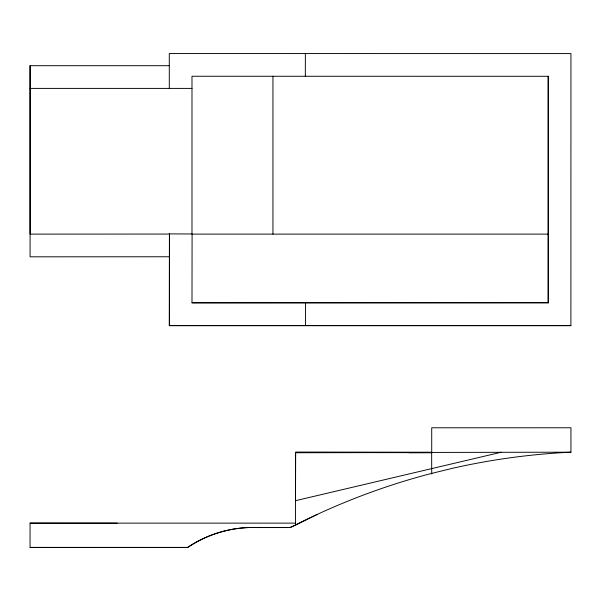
<?xml version="1.0" encoding="UTF-8"?>
<svg xmlns="http://www.w3.org/2000/svg" width="601" height="601" viewBox="0 0 601 601"><rect width="100%" height="100%" fill="white"/><g stroke="black" fill="none" stroke-linecap="round" stroke-linejoin="round"><path stroke-width="0.9" d="M169.287 65.697L30.08 65.697L30.08 256.822L169.264 256.762M30.05 547.413L30.058 523.125L295.504 523.125L295.624 525.064L290.133 527.565L258.873 527.565A117.653 117.653 0 0 0 187.67 547.413L30.05 547.413L187.67 547.443A117.653 117.653 0 0 1 258.866 527.595L261.007 527.332M431.721 473.979L431.646 452.636L295.534 452.636L295.504 523.261M305.496 302.754L305.466 325.411M548.202 234.112L191.989 234.12L191.989 76.259L548.24 76.289L548.247 302.754L191.989 302.919L192.087 233.969L169.429 233.894L169.287 325.629L570.897 325.637L570.942 53.587L169.287 53.557L169.294 88.407M570.897 325.637L169.287 325.629M295.534 452.666L570.95 452.192L570.942 427.769L431.713 427.784L431.713 452.23L295.669 452.05L295.504 500.701L501.332 452.207M295.624 525.064L317.02 514.509M259.159 527.558L290.103 527.498L295.669 524.906M408.898 452.741L431.646 452.666M30.08 88.4L191.989 88.407M169.264 234.059L30.08 234.12L30.08 65.697M192.132 302.709L548.247 302.754M30.058 523.125L117.218 523.17M548.202 76.259L548.202 302.927M305.368 53.587L305.331 76.259M272.944 76.259L272.944 234.12M169.429 233.894L169.429 325.404M295.504 524.958A679.566 679.566 0 0 1 429.369 473.979L452.598 468.277A679.566 679.566 0 0 1 570.95 452.192"/></g></svg>
